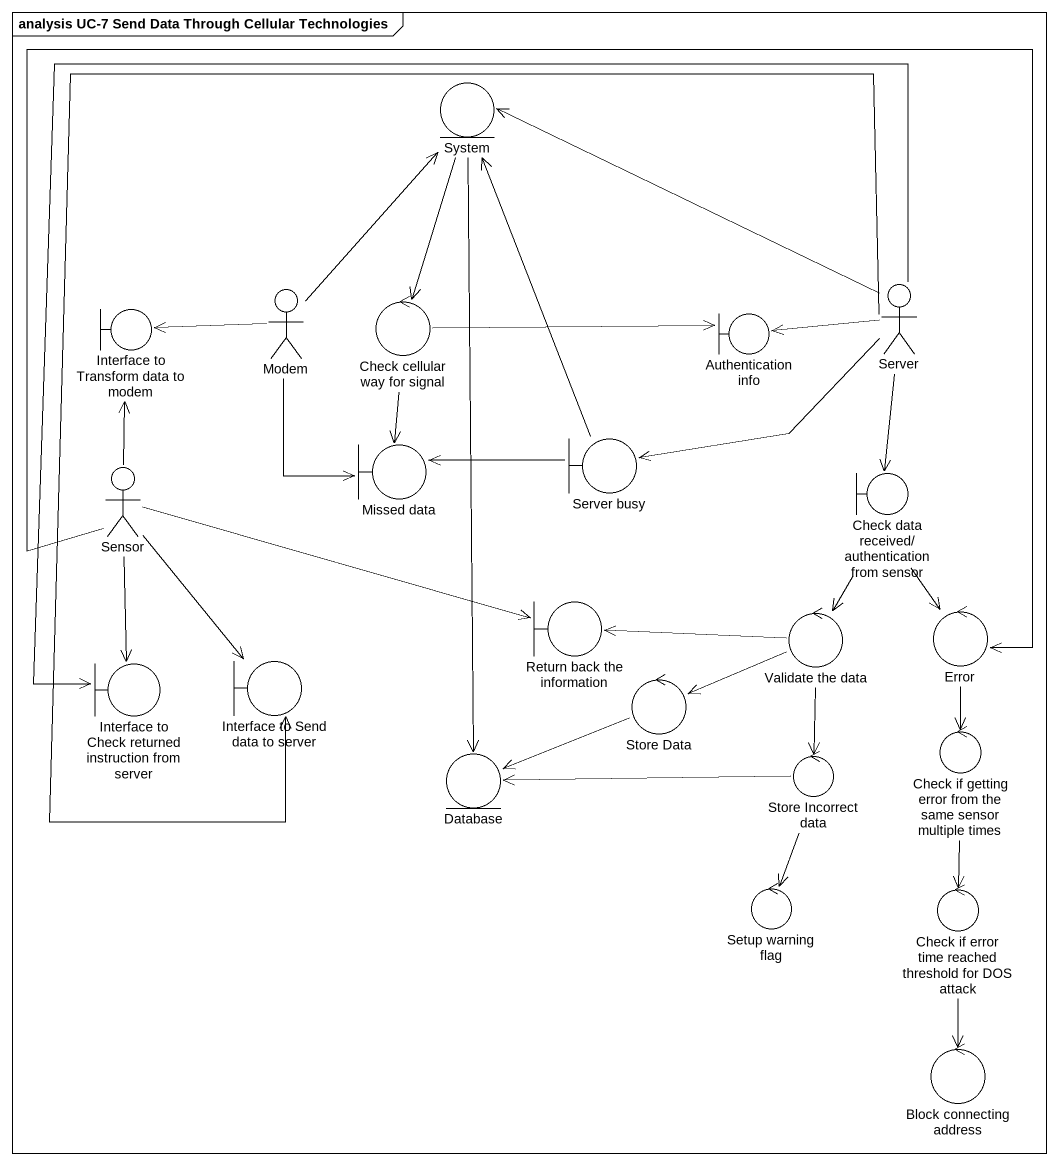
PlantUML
@startuml
mainframe analysis UC-7 Send Data Through Cellular Technologies
entity System
boundary "Interface to Transform data to modem" as Interface_to_Transform_data
actor Modem
control "Check cellular way for signal" as Check_cellular_way_for
boundary "Authentication info" as Authentication_info
actor Server
boundary "Missed data" as Missed_data
boundary "Server busy" as Server_busy
actor Sensor
boundary "Check data received/ authentication from sensor" as Check_data_received
boundary "Return back the information" as Return_back_the_information
control "Validate the data" as Validate_the_data
control Error
boundary "Interface to Check returned instruction from server" as Interface_to_Check_returned
boundary "Interface to Send data to server" as Interface_to_Send_data_to
control "Store Data" as Store_Data
entity "Database" as Database_
control "Store Incorrect data" as Store_Incorrect_data
control "Check if getting error from the same sensor multiple times" as Check_if_getting_error_from
control "Setup warning flag" as Setup_warning_flag
control "Check if error time reached threshold for DOS attack" as Check_if_error_time_reached
control "Block connecting address" as Block_connecting_address
System --> Check_cellular_way_for
System --> Database_
Modem -up-> System
Modem -left-> Interface_to_Transform_data
Modem --> Missed_data
Check_cellular_way_for -right-> Authentication_info
Check_cellular_way_for --> Missed_data
Server -left-> System
Server -left-> Authentication_info
Server -left-> Server_busy
Server --> Check_data_received
Server -left-> Interface_to_Check_returned
Server -left-> Interface_to_Send_data_to
Server_busy -up-> System
Server_busy -left-> Missed_data
Sensor -up-> Interface_to_Transform_data
Sensor -right-> Return_back_the_information
Sensor -right-> Error
Sensor --> Interface_to_Check_returned
Sensor --> Interface_to_Send_data_to
Check_data_received --> Validate_the_data
Check_data_received --> Error
Validate_the_data -left-> Return_back_the_information
Validate_the_data -left-> Store_Data
Validate_the_data --> Store_Incorrect_data
Error --> Check_if_getting_error_from
Store_Data -left-> Database_
Store_Incorrect_data -left-> Database_
Store_Incorrect_data --> Setup_warning_flag
Check_if_getting_error_from --> Check_if_error_time_reached
Check_if_error_time_reached --> Block_connecting_address
@enduml
